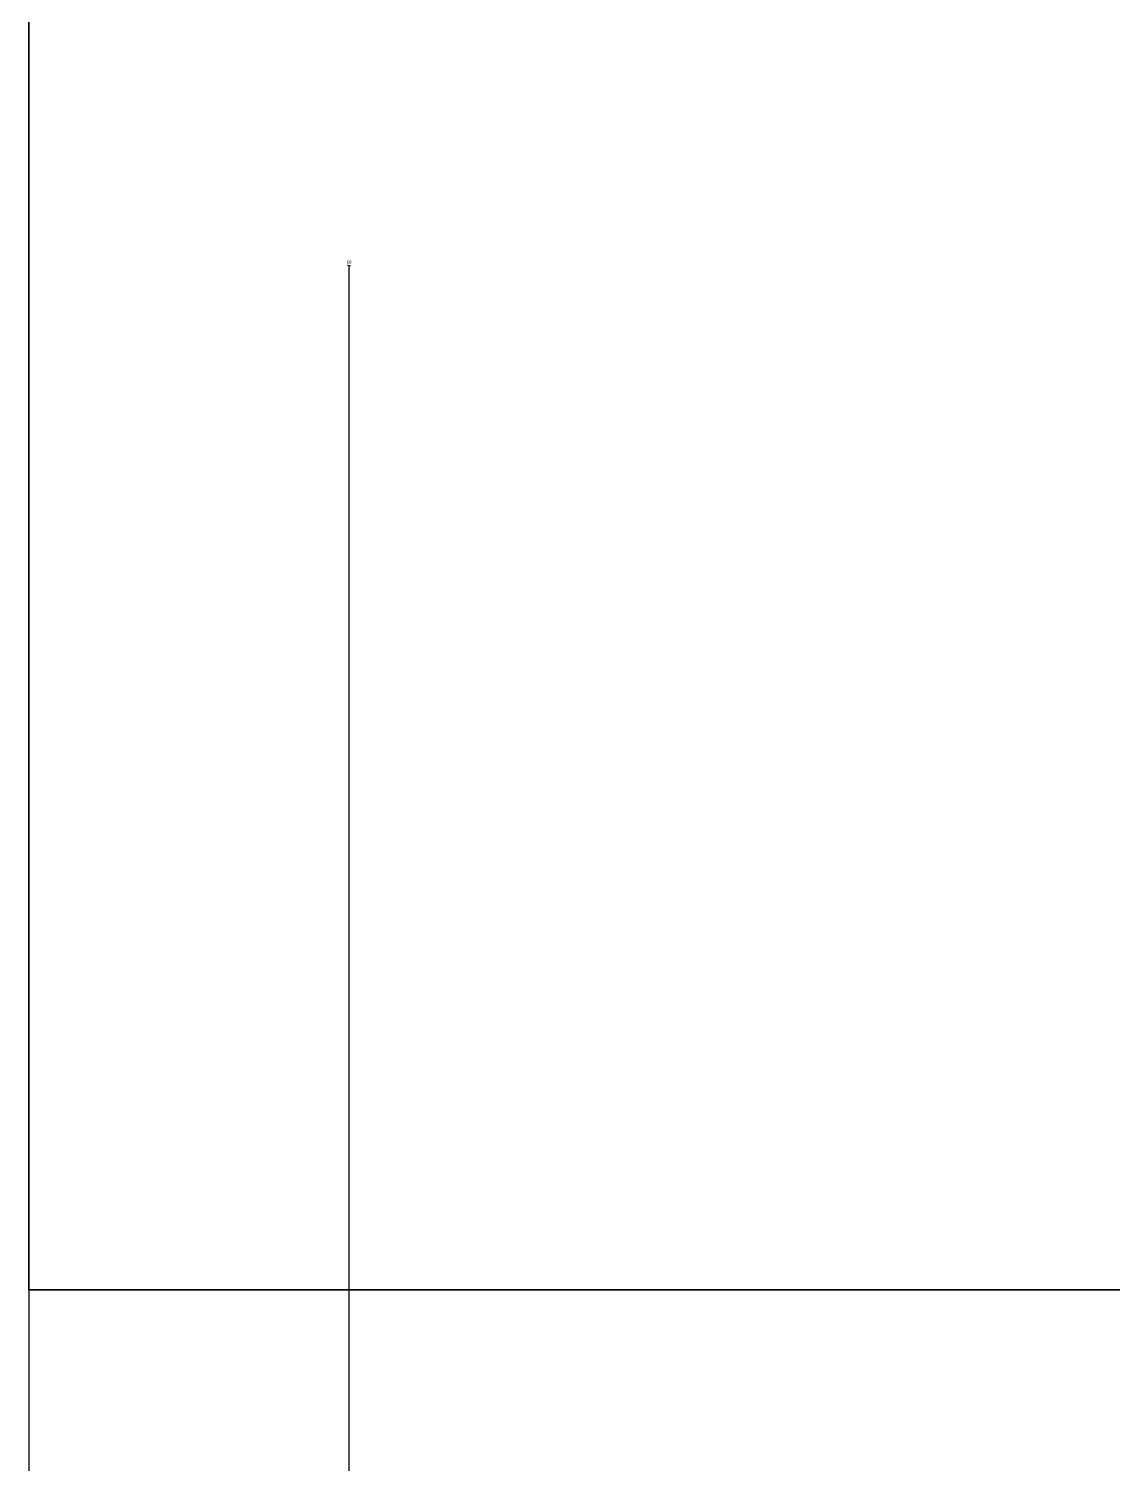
# Model space of a CAD drawing. Header units: metres. Extents: x -29254 to 67342, y -13190 to 112674.
# Drawn here: x -23426 to -23087.3, y 71236.1 to 71684.7 of the extents above; entities that cross this region are included whole.
import ezdxf

# ---------------------------------------------------------------- set-up
doc = ezdxf.new("R2010")
doc.units = ezdxf.units.M
for name, color, linetype in [('DIM', 140, 'Continuous'), ('OTHER', 7, 'Continuous'), ('Q', 4, 'Continuous')]:
    doc.layers.add(name, color=color, linetype=linetype)
doc.dimstyles.get("Standard").update_dxf_attribs({"dimtxt": 2.5, "dimasz": 2.5, "dimexe": 1.25, "dimexo": 0.625, "dimtad": 1, "dimcen": 2.5, "dimazin": 3, "dimtfac": 1, "dimtmove": 0, "dimatfit": 3})

# ---------------------------------------------------------------- blocks, each defined once
blk = doc.blocks.new('*D72')
for p, q in [((-23326.19, 71610.66), (-23326.44, 71610.66)), ((-23325.94, 71290.67), (-23325.94, 71610.66)), ((-23325.94, 71090.57), (-23325.94, 71610.66)), ((-23325.94, 71610.66), (-23325.94, 71610.66)), ((-23325.69, 71610.66), (-23325.44, 71610.66))]:
    blk.add_line(p, q)
at = {"layer": 'Defpoints'}
for p in [(-23325.94, 71610.66), (-23325.94, 71290.67), (-23325.94, 71090.57)]:
    blk.add_point(p, dxfattribs=at)
at = {"layer": 'DIM', "insert": (-23325.94, 71611.785), "char_height": 1, "attachment_point": 5}
blk.add_mtext('60', dxfattribs=at)

msp = doc.modelspace()

# ---------------------------------------------------------------- hatches: boundary and pattern name
h = msp.add_hatch()
h.set_pattern_fill('AN31C', scale=2001)
h.set_pattern_definition([(45, (0, 0), (-4492.37, 4492.37), [])])
h.paths.add_polyline_path([(-9019.76, 70023.37), (-19124.81, 70023.37), (-19124.81, 74025.37), (-17824.16, 74025.37), (-17824.16, 73825.27), (-17290.56, 73825.27), (-17290.56, 74158.77), (-17457.31, 74158.77), (-17457.31, 74358.87), (-19691.76, 74358.87), (-19691.76, 72958.17), (-23425.99, 72958.17), (-23425.99, 71290.67), (-20792.31, 71290.67), (-20792.31, 68355.87), (-7352.26, 68355.87), (-7352.26, 71290.67), (-4786.6, 71290.67), (-4786.6, 72958.17), (-8452.81, 72958.17), (-8452.81, 74358.87), (-9536.68, 74358.87), (-9536.68, 74158.77), (-9703.43, 74158.77), (-9703.43, 73825.27), (-9169.83, 73825.27), (-9019.76, 73825.27)])

# ---------------------------------------------------------------- linework, layer by layer
msp.add_line((-23425.99, 71290.67), (-20792.31, 71290.67))
at = {"layer": 'OTHER'}
msp.add_line((-23425.99, 72431.16), (-23425.99, 69989.85), dxfattribs=at)
at = {"layer": 'Q'}
for points in [[(-7352.26, 68355.87), (-20792.31, 68355.87), (-20792.31, 71290.67), (-23425.99, 71290.67), (-23425.99, 72958.17), (-19691.76, 72958.17), (-19691.76, 74358.87), (-17457.31, 74358.87)], [(-17457.31, 74358.87), (-19691.76, 74358.87), (-19691.76, 72958.17), (-23425.99, 72958.17), (-23425.99, 71290.67), (-20792.31, 71290.67), (-20792.31, 68355.87), (-7352.26, 68355.87)]]:
    msp.add_lwpolyline(points, dxfattribs=at)

# ---------------------------------------------------------------- dimensions: what is measured, and where the dimension line sits
at = {"layer": 'DIM'}
dim = msp.add_linear_dim(base=(-23325.94, 71610.66), p1=(-23325.94, 71290.67), p2=(-23325.94, 71090.57), text='60', dimstyle='Standard', dxfattribs=at)
dim.commit()
dim.dimension.update_dxf_attribs({"geometry": '*D72', "text_midpoint": (-23325.94, 71611.785)})

doc.saveas('drawing.dxf')
